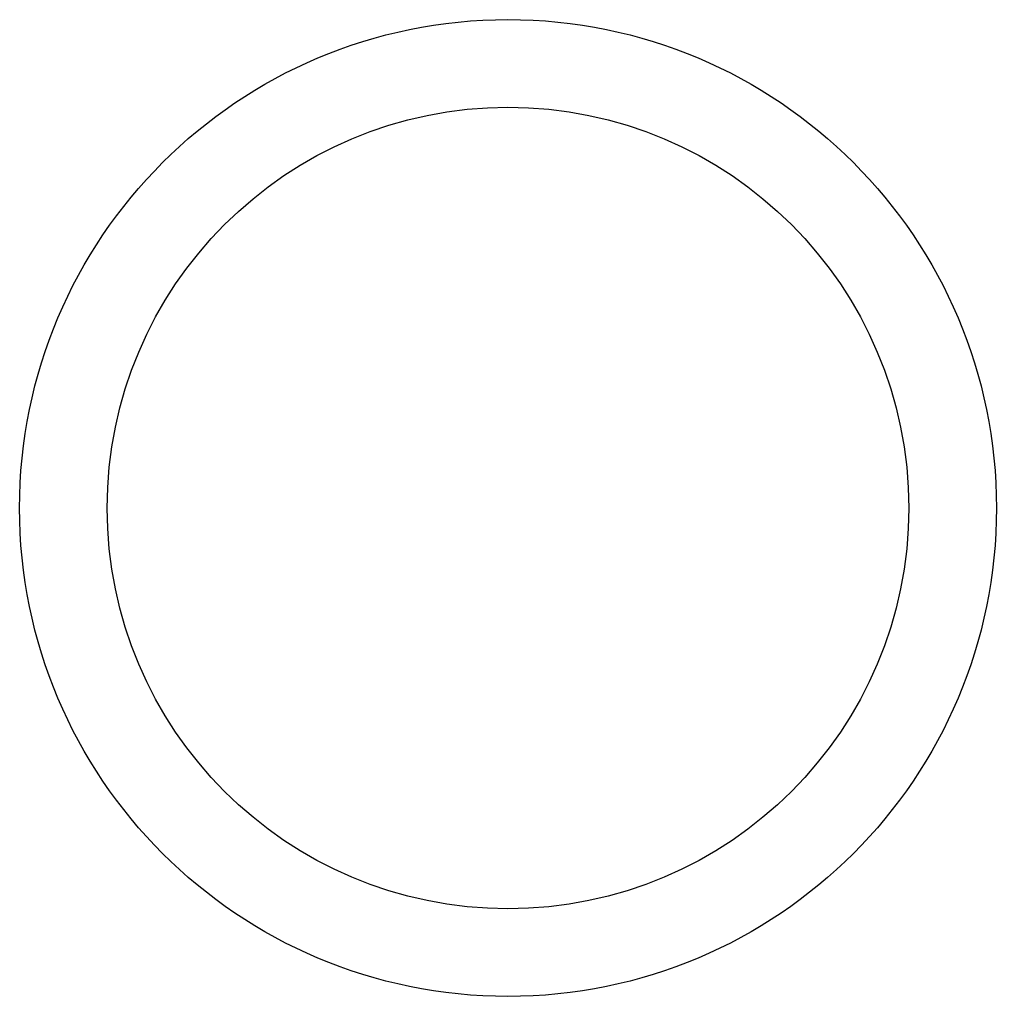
# Model space of a CAD drawing. Header units: inches. Extents: x -19.9 to 19.8, y 0.2 to 39.9.
import ezdxf

# ---------------------------------------------------------------- set-up
doc = ezdxf.new("R2010")
doc.units = ezdxf.units.IN
doc.header["$MEASUREMENT"] = 0

msp = doc.modelspace()

# ---------------------------------------------------------------- linework, layer by layer
at = {"color": 7}
for radius in [19.835, 16.275]:
    msp.add_circle((-0.041, 20.076), radius, dxfattribs=at)

doc.saveas('drawing.dxf')
